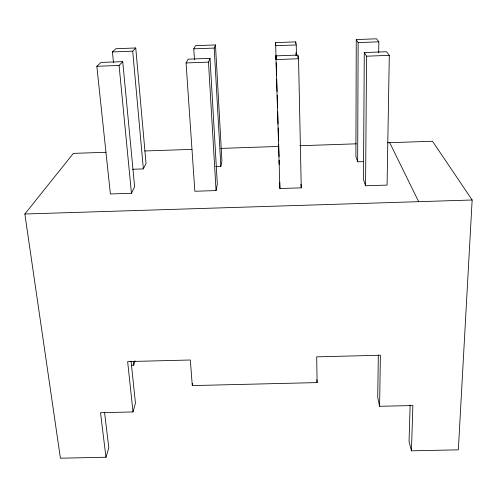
<?xml version="1.0" encoding="UTF-8"?>
<svg xmlns="http://www.w3.org/2000/svg" width="497" height="497" viewBox="0 0 497 497"><rect width="100%" height="100%" fill="white"/><g stroke="black" fill="none" stroke-linecap="round" stroke-linejoin="round"><path stroke-width="0.75" d="M378.702 52.663L378.838 41.81L376.509 38.797L356.262 39.567L355.883 156.456L357.66 161.823L363.711 161.624M357.66 161.823L358.138 42.593L356.262 39.567M364.295 52.552L363.456 179.38L365.568 185.779L387.076 185.089L389.3 55.347L386.498 51.719L364.295 52.552L366.55 56.198L365.568 185.779M378.329 354.839L377.72 397.438L379.602 406.297L412.87 405.533L411.435 450.822L458.34 449.835L472.15 199.999L432.502 141.241L387.368 142.769M379.602 406.297L380.385 355.249L316.701 356.84L317.098 382.597L192.283 385.585L190.332 360.002L127.648 361.574L133.01 411.945L100.512 412.69L105.973 457.246L60.423 458.203L24.85 214.008L73.376 153.38L105.942 152.281M410.137 405.154L409.037 441.373L411.435 450.822M192.283 385.585L192.637 383.454M216.058 190.575L217.338 184.107L210.014 58.348L188.133 59.168L186.064 62.951L194.849 191.252L216.058 190.575L208.479 62.113L210.014 58.348M215.623 166.514L220.848 166.346L221.923 160.916L215.468 44.935L195.489 45.693L193.774 48.836L194.476 59.652M133.01 411.945L135.451 403.073L131.046 361.033M105.973 457.246L108.818 447.803L104.519 412.162M131.525 365.239L133.73 365.189L135.054 360.803M220.848 166.346L214.195 48.066L215.468 44.935M131.45 193.283L134.631 186.779L122.728 61.628L101.009 62.442L96.834 66.287L110.39 193.96L131.45 193.283L119.081 65.455L122.728 61.628M132.562 169.26L143.366 168.905L146.037 163.438L135.749 47.973L115.907 48.731L112.428 51.93L113.496 62.69M112.428 51.93L132.711 51.16L135.749 47.973M296.237 44.947L275.673 45.73L275.611 42.643L295.721 41.872L296.237 44.947L296.473 55.751M193.774 48.836L214.195 48.066M358.138 42.593L378.838 41.81M275.891 55.875L297.933 55.049L298.548 58.745L301.263 187.841L279.904 188.525L275.891 55.875L275.972 59.59L298.548 58.745M96.834 66.287L119.081 65.455M186.064 62.951L208.479 62.113M366.55 56.198L389.3 55.347M144.702 150.97L191.997 149.373M220.68 148.404L278.829 146.435M299.766 145.733L356.361 143.819M24.85 214.008L472.15 199.999M389.698 142.689L418.66 201.676M133.333 361.394L133.73 365.189M300.902 184.269L301.263 187.841M316.831 379.758L317.098 382.597M132.711 51.16L143.366 168.905M275.611 42.643L276.077 58.913M276.195 62.796L276.574 75.202M276.692 79.085L277.071 91.498M277.189 95.374L277.568 107.787M277.711 111.688L278.059 124.076M278.177 127.953L278.556 140.365M278.674 144.242L279.053 156.654M279.743 182.088L279.904 188.525M295.721 41.872L295.758 43.419M295.957 52.676L296.026 55.763M297.945 55.819L297.995 58.149M279.289 164.414L279.171 160.531L279.289 164.414"/></g></svg>
